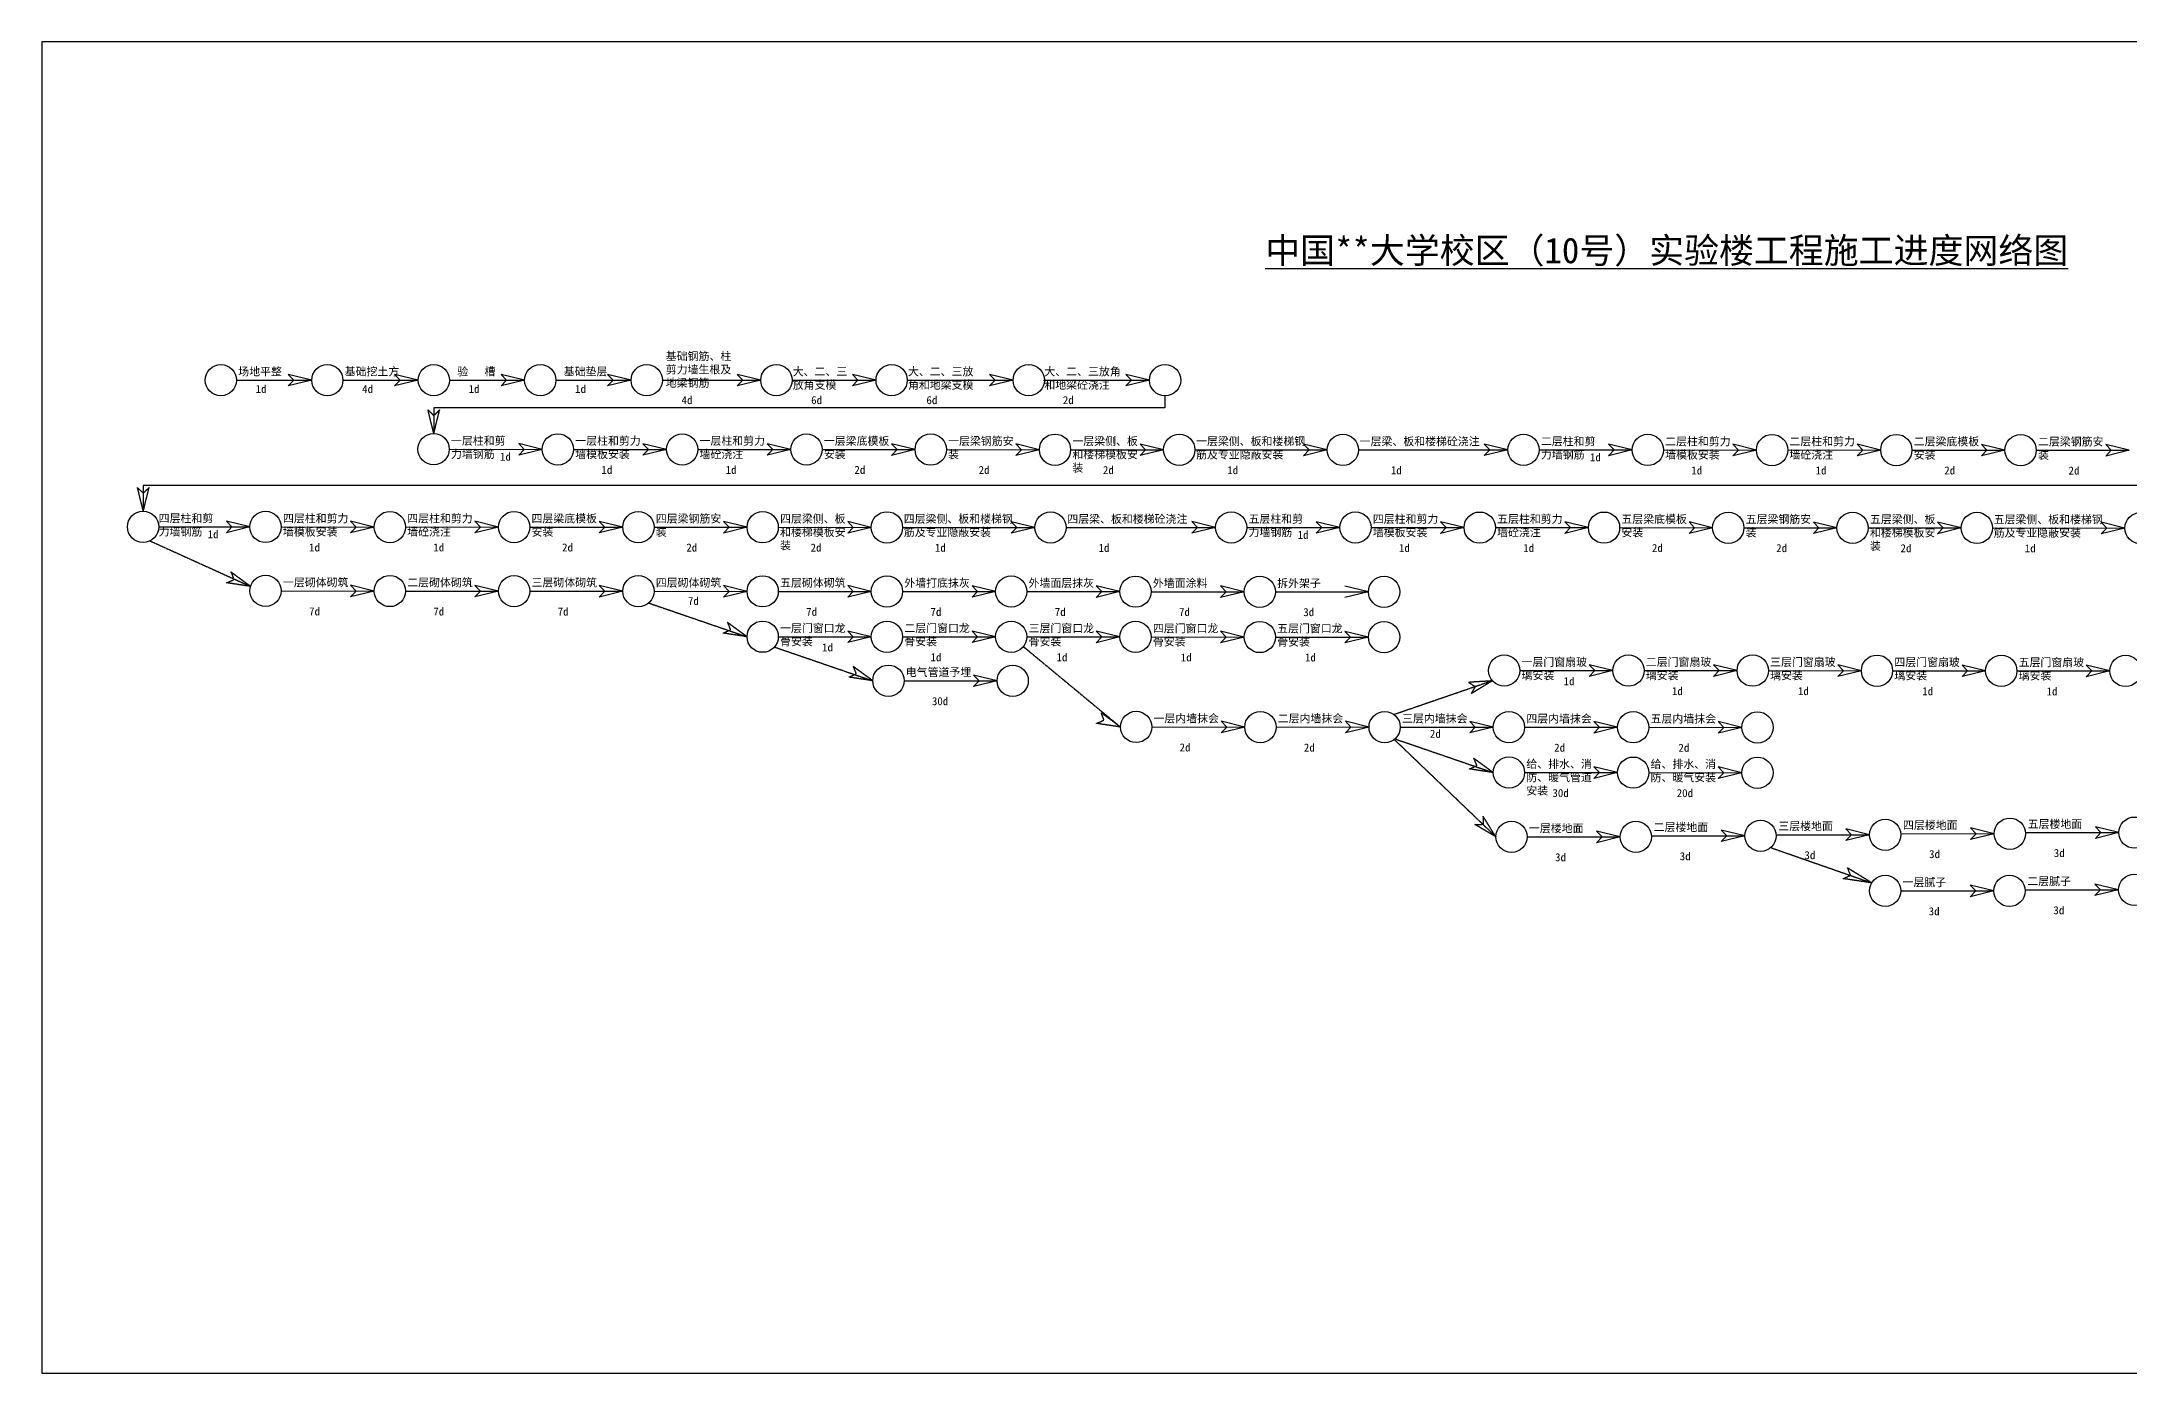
# Model space of a CAD drawing. Extents: x -2559594620 to 78738230735, y -11255911858 to 52366733330.
# Drawn here: x -2559594620 to 22377556633, y 11711550270 to 27619203023 of the extents above; entities that cross this region are included whole.
import ezdxf

# ---------------------------------------------------------------- set-up
doc = ezdxf.new("R2010")
doc.units = 0
doc.header["$LTSCALE"] = 100
doc.linetypes.add('ACAD_ISO02W100', pattern=[15, 12, -3])
doc.layers.get('0').update_dxf_attribs({"linetype": 'CONTINUOUS'})
doc.layers.add('DRAWING', color=11, linetype='CONTINUOUS')

msp = doc.modelspace()

# ---------------------------------------------------------------- linework, layer by layer
at = {"color": 5}
for p, q in [((-233042515, 23575690704), (665102031, 23575690704)), ((383385962, 23644719162), (449957560, 23575690704)), ((665102031, 23575690704), (383385962, 23644719162)), ((665102031, 23575690704), (383385962, 23506662247)), ((383385962, 23506662247), (449957560, 23575690704)), ((1038848615, 23575690704), (1936993161, 23575690704)), ((1936993161, 23575690704), (1655277092, 23644719162)), ((1655277092, 23644719162), (1721848690, 23575690704)), ((1655277092, 23506662247), (1721848690, 23575690704)), ((1936993161, 23575690704), (1655277092, 23506662247)), ((2310739745, 23575690704), (3208884291, 23575690704)), ((2927168222, 23644719162), (2993739820, 23575690704)), ((3208884291, 23575690704), (2927168222, 23644719162)), ((3208884291, 23575690704), (2927168222, 23506662247)), ((2927168222, 23506662247), (2993739820, 23575690704)), ((3582630875, 23575690704), (4480775421, 23575690704)), ((4480775421, 23575690704), (4199059352, 23644719162)), ((4199059352, 23644719162), (4265630950, 23575690704)), ((4199059352, 23506662247), (4265630950, 23575690704)), ((4480775421, 23575690704), (4199059352, 23506662247)), ((4854522005, 23575690704), (6029185365, 23575690704)), ((5747469296, 23644719162), (5814040894, 23575690704)), ((6029185365, 23575690704), (5747469296, 23644719162)), ((6029185365, 23575690704), (5747469296, 23506662247)), ((5747469296, 23506662247), (5814040894, 23575690704)), ((6402931949, 23575690704), (7406320745, 23575690704)), ((7406320745, 23575690704), (7124604676, 23644719162)), ((7124604676, 23644719162), (7191176275, 23575690704)), ((7124604676, 23506662247), (7191176275, 23575690704)), ((7406320745, 23575690704), (7124604676, 23506662247)), ((7780067329, 23575690704), (9043546059, 23575690704)), ((8761829990, 23644719162), (8828401588, 23575690704)), ((9043546059, 23575690704), (8761829990, 23644719162)), ((9043546059, 23575690704), (8761829990, 23506662247)), ((8761829990, 23506662247), (8828401588, 23575690704)), ((9409209312, 23575690704), (10672688041, 23575690704)), ((10672688041, 23575690704), (10390971972, 23644719162)), ((10390971972, 23644719162), (10457543571, 23575690704)), ((10390971972, 23506662247), (10457543571, 23575690704)), ((10672688041, 23575690704), (10390971972, 23506662247)), ((2308533317, 22750379488), (3419389822, 22749248424)), ((3137673754, 22818276882), (3204245352, 22749248424)), ((3419389822, 22749248424), (3137673754, 22818276882)), ((3419389822, 22749248424), (3137673754, 22680219966)), ((3137673754, 22680219966), (3204245352, 22749248424)), ((3793136336, 22749085551), (4903992841, 22747954487)), ((4903992841, 22747954487), (4622276772, 22816982945)), ((4622276772, 22816982945), (4688848370, 22747954487)), ((4622276772, 22678926029), (4688848370, 22747954487)), ((4903992841, 22747954487), (4622276772, 22678926029)), ((5277736002, 22749085551), (6388592508, 22747954487)), ((6106876439, 22816982945), (6173448037, 22747954487)), ((6388592508, 22747954487), (6106876439, 22816982945)), ((6388592508, 22747954487), (6106876439, 22678926029)), ((6106876439, 22678926029), (6173448037, 22747954487)), ((6762339021, 22747791614), (7873195526, 22746660550)), ((7873195526, 22746660550), (7591479458, 22815689008)), ((7591479458, 22815689008), (7658051056, 22746660550)), ((7591479458, 22677632092), (7658051056, 22746660550)), ((7873195526, 22746660550), (7591479458, 22677632092)), ((8246942040, 22746497677), (9357798545, 22745366613)), ((9076082476, 22814395071), (9142654074, 22745366613)), ((9357798545, 22745366613), (9076082476, 22814395071)), ((9357798545, 22745366613), (9076082476, 22676338155)), ((9076082476, 22676338155), (9142654074, 22745366613)), ((9731545058, 22745203740), (10842401564, 22744072676)), ((10842401564, 22744072676), (10560685495, 22813101134)), ((10560685495, 22813101134), (10627257093, 22744072676)), ((10560685495, 22675044218), (10627257093, 22744072676)), ((10842401564, 22744072676), (10560685495, 22675044218)), ((11216148118, 22743966802), (12796588111, 22742659518)), ((12514872042, 22811687975), (12581443641, 22742659518)), ((12796588111, 22742659518), (12514872042, 22811687975)), ((12796588111, 22742659518), (12514872042, 22673631060)), ((12514872042, 22673631060), (12581443641, 22742659518)), ((13170331833, 22743693870), (14954544847, 22743514496)), ((14954544847, 22743514496), (14672828778, 22812542954)), ((14672828778, 22812542954), (14739400376, 22743514496)), ((14672828778, 22674486038), (14739400376, 22743514496)), ((14954544847, 22743514496), (14672828778, 22674486038)), ((15328291404, 22743414527), (16439147910, 22742283464)), ((16439147910, 22742283464), (16157431841, 22811311921)), ((16157431841, 22811311921), (16224003439, 22742283464)), ((16157431841, 22673255006), (16224003439, 22742283464)), ((16439147910, 22742283464), (16157431841, 22673255006)), ((16812894423, 22742120590), (17923750929, 22740989526)), ((17642034860, 22810017984), (17708606458, 22740989526)), ((17923750929, 22740989526), (17642034860, 22810017984)), ((17923750929, 22740989526), (17642034860, 22671961069)), ((17642034860, 22671961069), (17708606458, 22740989526)), ((18297494090, 22742120590), (19408350595, 22740989526)), ((19408350595, 22740989526), (19126634526, 22810017984)), ((19126634526, 22810017984), (19193206125, 22740989526)), ((19126634526, 22671961069), (19193206125, 22740989526)), ((19408350595, 22740989526), (19126634526, 22671961069)), ((19782097108, 22740826653), (20892953614, 22739695589)), ((20611237545, 22808724047), (20677809143, 22739695589)), ((20892953614, 22739695589), (20611237545, 22808724047)), ((20892953614, 22739695589), (20611237545, 22670667131)), ((20611237545, 22670667131), (20677809143, 22739695589)), ((21266700127, 22739532716), (22377556633, 22738401652)), ((22377556633, 22738401652), (22095840564, 22807430110)), ((22095840564, 22807430110), (22162412162, 22738401652)), ((22095840564, 22669373194), (22162412162, 22738401652)), ((22377556633, 22738401652), (22095840564, 22669373194)), ((-1162808177, 21823414510), (-72643701, 21822304515)), ((-72643701, 21822304515), (-354359770, 21891332973)), ((-354359770, 21891332973), (-287788172, 21822304515)), ((-354359770, 21753276057), (-287788172, 21822304515)), ((-72643701, 21822304515), (-354359770, 21753276057)), ((301102812, 21822141641), (1411959317, 21821010578)), ((1130243249, 21890039035), (1196814847, 21821010578)), ((1411959317, 21821010578), (1130243249, 21890039035)), ((1411959317, 21821010578), (1130243249, 21751982120)), ((1130243249, 21751982120), (1196814847, 21821010578)), ((1785702479, 21822141641), (2896558984, 21821010578)), ((2896558984, 21821010578), (2614842915, 21890039035)), ((2614842915, 21890039035), (2681414513, 21821010578)), ((2614842915, 21751982120), (2681414513, 21821010578)), ((2896558984, 21821010578), (2614842915, 21751982120)), ((3270305497, 21820847704), (4381162003, 21819716640)), ((4099445934, 21888745098), (4166017532, 21819716640)), ((4381162003, 21819716640), (4099445934, 21888745098)), ((4381162003, 21819716640), (4099445934, 21750688182)), ((4099445934, 21750688182), (4166017532, 21819716640)), ((4754908516, 21819553767), (5865765022, 21818422703)), ((5865765022, 21818422703), (5584048953, 21887451161)), ((5584048953, 21887451161), (5650620551, 21818422703)), ((5584048953, 21749394245), (5650620551, 21818422703)), ((5865765022, 21818422703), (5584048953, 21749394245)), ((6239511535, 21818259830), (7350368040, 21817128766)), ((7068651971, 21886157224), (7135223570, 21817128766)), ((7350368040, 21817128766), (7068651971, 21886157224)), ((7350368040, 21817128766), (7068651971, 21748100308)), ((7068651971, 21748100308), (7135223570, 21817128766)), ((7724114594, 21817022892), (9304554588, 21815715608)), ((9304554588, 21815715608), (9022838519, 21884744066)), ((9022838519, 21884744066), (9089410117, 21815715608)), ((9022838519, 21746687150), (9089410117, 21815715608)), ((9304554588, 21815715608), (9022838519, 21746687150)), ((9678298309, 21816749960), (11462511323, 21816570586)), ((11180774393, 21885620675), (11247345991, 21816592217)), ((11462490462, 21816592217), (11180774393, 21885620675)), ((11462490462, 21816592217), (11180774393, 21747563760)), ((11180774393, 21747563760), (11247345991, 21816592217)), ((11462511323, 21816570586), (11180795254, 21885599044)), ((11180795254, 21885599044), (11247366853, 21816570586)), ((11180795254, 21747542128), (11247366853, 21816570586)), ((11462511323, 21816570586), (11180795254, 21747542128)), ((11836237019, 21816492249), (12947093525, 21815361185)), ((12665377456, 21884389643), (12731949054, 21815361185)), ((12947093525, 21815361185), (12665377456, 21884389643)), ((12947093525, 21815361185), (12665377456, 21746332727)), ((12665377456, 21746332727), (12731949054, 21815361185)), ((13320840038, 21815198312), (14431696543, 21814067248)), ((14431696543, 21814067248), (14149980474, 21883095706)), ((14149980474, 21883095706), (14216552073, 21814067248)), ((14149980474, 21745038790), (14216552073, 21814067248)), ((14431696543, 21814067248), (14149980474, 21745038790)), ((14805439705, 21815198312), (15916296210, 21814067248)), ((15634580141, 21883095706), (15701151739, 21814067248)), ((15916296210, 21814067248), (15634580141, 21883095706)), ((15916296210, 21814067248), (15634580141, 21745038790)), ((15634580141, 21745038790), (15701151739, 21814067248)), ((16290042723, 21813904375), (17400899229, 21812773311)), ((17400899229, 21812773311), (17119183160, 21881801769)), ((17119183160, 21881801769), (17185754758, 21812773311)), ((17119183160, 21743744853), (17185754758, 21812773311)), ((17400899229, 21812773311), (17119183160, 21743744853)), ((17774645742, 21812610438), (18885502247, 21811479374)), ((18603786179, 21880507832), (18670357777, 21811479374)), ((18885502247, 21811479374), (18603786179, 21880507832)), ((18885502247, 21811479374), (18603786179, 21742450916)), ((18603786179, 21742450916), (18670357777, 21811479374)), ((19259248761, 21811316501), (20370105266, 21810185437)), ((20370105266, 21810185437), (20088389197, 21879213895)), ((20088389197, 21879213895), (20154960795, 21810185437)), ((20088389197, 21741156979), (20154960795, 21810185437)), ((20370105266, 21810185437), (20088389197, 21741156979)), ((20743851820, 21810079563), (22324291814, 21808772278)), ((22042575745, 21877800736), (22109147343, 21808772278)), ((22324291814, 21808772278), (22042575745, 21877800736)), ((22324291814, 21808772278), (22042575745, 21739743821)), ((22042575745, 21739743821), (22109147343, 21808772278)), ((301102812, 21058209802), (1411959317, 21057078739)), ((1411959317, 21057078739), (1130243249, 21126107196)), ((1130243249, 21126107196), (1196814847, 21057078739)), ((1130243249, 20988050281), (1196814847, 21057078739)), ((1411959317, 21057078739), (1130243249, 20988050281)), ((1785705831, 21056915865), (2896562336, 21055784801)), ((2614846267, 21124813259), (2681417865, 21055784801)), ((2896562336, 21055784801), (2614846267, 21124813259)), ((2896562336, 21055784801), (2614846267, 20986756344)), ((2614846267, 20986756344), (2681417865, 21055784801)), ((3270308849, 21055621928), (4381165355, 21054490864)), ((4381165355, 21054490864), (4099449286, 21123519322)), ((4099449286, 21123519322), (4166020884, 21054490864)), ((4099449286, 20985462406), (4166020884, 21054490864)), ((4381165355, 21054490864), (4099449286, 20985462406)), ((4754911868, 21054327991), (5865768374, 21053196927)), ((5865768374, 21053196927), (5584052305, 21122225385)), ((5584052305, 21122225385), (5650623903, 21053196927)), ((5584052305, 20984168469), (5650623903, 21053196927)), ((5865768374, 21053196927), (5584052305, 20984168469)), ((6239514887, 21053034054), (7350371392, 21051902990)), ((7350371392, 21051902990), (7068655323, 21120931448)), ((7068655323, 21120931448), (7135226921, 21051902990)), ((7068655323, 20982874532), (7135226921, 21051902990)), ((7350371392, 21051902990), (7068655323, 20982874532)), ((7724117905, 21051740117), (8834974411, 21050609053)), ((8553258342, 21119637511), (8619829940, 21050609053)), ((8834974411, 21050609053), (8553258342, 21119637511)), ((8834974411, 21050609053), (8553258342, 20981580595)), ((8553258342, 20981580595), (8619829940, 21050609053)), ((9208720924, 21050446180), (10319577430, 21049315116)), ((10319577430, 21049315116), (10037861361, 21118343574)), ((10037861361, 21118343574), (10104432959, 21049315116)), ((10037861361, 20980286658), (10104432959, 21049315116)), ((10319577430, 21049315116), (10037861361, 20980286658)), ((10693323943, 21049152242), (11804180448, 21048021179)), ((11522464379, 21117049637), (11589035978, 21048021179)), ((11804180448, 21048021179), (11522464379, 21117049637)), ((11804180448, 21048021179), (11522464379, 20978992721)), ((11522464379, 20978992721), (11589035978, 21048021179)), ((12177926961, 21047858305), (13288783467, 21046727242)), ((13288783467, 21046727242), (13007067398, 21115755699)), ((13288783467, 21046727242), (13007067398, 20977698784)), ((6239514887, 20511220229), (7350371392, 20510089165)), ((7068655323, 20579117623), (7135226921, 20510089165)), ((7350371392, 20510089165), (7068655323, 20579117623)), ((7350371392, 20510089165), (7068655323, 20441060708)), ((7068655323, 20441060708), (7135226921, 20510089165)), ((7724117905, 20511220229), (8834974411, 20510089165)), ((8834974411, 20510089165), (8553258342, 20579117623)), ((8553258342, 20579117623), (8619829940, 20510089165)), ((8553258342, 20441060708), (8619829940, 20510089165)), ((8834974411, 20510089165), (8553258342, 20441060708)), ((9208720924, 20509926292), (10319577430, 20508795228)), ((10319577430, 20508795228), (10037861361, 20577823686)), ((10037861361, 20577823686), (10104432959, 20508795228)), ((10037861361, 20439766770), (10104432959, 20508795228)), ((10319577430, 20508795228), (10037861361, 20439766770)), ((10693323943, 20508632355), (11804180448, 20507501291)), ((11804180448, 20507501291), (11522464379, 20576529749)), ((11522464379, 20576529749), (11589035978, 20507501291)), ((11522464379, 20438472833), (11589035978, 20507501291)), ((11804180448, 20507501291), (11522464379, 20438472833)), ((12177926961, 20507338418), (13288783467, 20506207354)), ((13288783467, 20506207354), (13007067398, 20575235812)), ((13007067398, 20575235812), (13073638996, 20506207354)), ((13007067398, 20437178896), (13073638996, 20506207354)), ((13288783467, 20506207354), (13007067398, 20437178896)), ((7741426562, 19985404463), (8852283067, 19984273399)), ((8852283067, 19984273399), (8570566999, 20053301857)), ((8570566999, 20053301857), (8637138597, 19984273399)), ((8570566999, 19915244942), (8637138597, 19984273399)), ((8852283067, 19984273399), (8570566999, 19915244942)), ((15097262092, 20106923837), (16208118598, 20105792773)), ((16208118598, 20105792773), (15926402529, 20174821231)), ((15926402529, 20174821231), (15992974127, 20105792773)), ((15926402529, 20036764315), (15992974127, 20105792773)), ((16208118598, 20105792773), (15926402529, 20036764315)), ((16581865111, 20106923837), (17692721616, 20105792773)), ((17411005548, 20174821231), (17477577146, 20105792773)), ((17692721616, 20105792773), (17411005548, 20174821231)), ((17692721616, 20105792773), (17411005548, 20036764315)), ((17411005548, 20036764315), (17477577146, 20105792773)), ((18066468130, 20105629900), (19177324635, 20104498836)), ((18895608566, 20173527294), (18962180164, 20104498836)), ((19177324635, 20104498836), (18895608566, 20173527294)), ((19177324635, 20104498836), (18895608566, 20035470378)), ((18895608566, 20035470378), (18962180164, 20104498836)), ((19551071148, 20104335962), (20661927654, 20103204899)), ((20380211585, 20172233356), (20446783183, 20103204899)), ((20661927654, 20103204899), (20380211585, 20172233356)), ((20661927654, 20103204899), (20380211585, 20034176441)), ((20380211585, 20034176441), (20446783183, 20103204899)), ((21035674167, 20103042025), (22146530672, 20101910961)), ((21864814604, 20170939419), (21931386202, 20101910961)), ((22146530672, 20101910961), (21864814604, 20170939419)), ((22146530672, 20101910961), (21864814604, 20032882504)), ((21864814604, 20032882504), (21931386202, 20101910961)), ((11811144260, 19431442789), (11529428191, 19500471247)), ((11529428191, 19500471247), (11595999789, 19431442789)), ((13014031210, 19500471247), (13080602808, 19431442789)), ((13295747279, 19431442789), (13014031210, 19500471247)), ((14498634229, 19499177310), (14565205827, 19430148852)), ((14780350298, 19430148852), (14498634229, 19499177310)), ((15983237247, 19497883373), (16049808845, 19428854915)), ((16264953316, 19428854915), (15983237247, 19497883373)), ((17749556335, 19427560978), (17467840266, 19496589436)), ((17467840266, 19496589436), (17534411864, 19427560978)), ((10700287755, 19432573853), (11811144260, 19431442789)), ((11529428191, 19362414331), (11595999789, 19431442789)), ((11811144260, 19431442789), (11529428191, 19362414331)), ((12184890773, 19432573853), (13295747279, 19431442789)), ((13295747279, 19431442789), (13014031210, 19362414331)), ((13014031210, 19362414331), (13080602808, 19431442789)), ((13669493792, 19431279916), (14780350298, 19430148852)), ((14780350298, 19430148852), (14498634229, 19361120394)), ((14498634229, 19361120394), (14565205827, 19430148852)), ((15154096811, 19429985979), (16264953316, 19428854915)), ((16264953316, 19428854915), (15983237247, 19359826457)), ((15983237247, 19359826457), (16049808845, 19428854915)), ((16638699829, 19428692042), (17749556335, 19427560978)), ((17467840266, 19358532520), (17534411864, 19427560978)), ((17749556335, 19427560978), (17467840266, 19358532520)), ((15983237247, 18956069548), (16049808845, 18887041090)), ((16264953316, 18887041090), (15983237247, 18956069548)), ((17749556406, 18885910027), (17467840337, 18954938484)), ((17467840337, 18954938484), (17534411935, 18885910027)), ((15154096811, 18888172154), (16264953316, 18887041090)), ((16264953316, 18887041090), (15983237247, 18818012633)), ((15983237247, 18818012633), (16049808845, 18887041090)), ((16638699900, 18887041090), (17749556406, 18885910027)), ((17467840337, 18816881569), (17534411935, 18885910027)), ((17749556406, 18885910027), (17467840337, 18816881569)), ((18993595988, 18213806886), (19060167586, 18144778428)), ((19275312057, 18144778428), (18993595988, 18213806886)), ((20482997490, 18226474075), (20549569088, 18157445617)), ((20764713559, 18157445617), (20482997490, 18226474075)), ((21972398992, 18239141263), (22038970590, 18170112805)), ((22254115061, 18170112805), (21972398992, 18239141263)), ((15185652547, 18120575116), (16296509052, 18119444052)), ((16296509052, 18119444052), (16014792984, 18188472510)), ((16014792984, 18188472510), (16081364582, 18119444052)), ((16014792984, 18050415594), (16081364582, 18119444052)), ((16296509052, 18119444052), (16014792984, 18050415594)), ((16675054049, 18133242304), (17785910555, 18132111240)), ((17504194486, 18201139698), (17570766084, 18132111240)), ((17785910555, 18132111240), (17504194486, 18201139698)), ((17785910555, 18132111240), (17504194486, 18063082782)), ((17504194486, 18063082782), (17570766084, 18132111240)), ((18164455551, 18145909492), (19275312057, 18144778428)), ((19275312057, 18144778428), (18993595988, 18075749971)), ((18993595988, 18075749971), (19060167586, 18144778428)), ((19653857053, 18158576681), (20764713559, 18157445617)), ((20764713559, 18157445617), (20482997490, 18088417159)), ((20482997490, 18088417159), (20549569088, 18157445617)), ((21143258555, 18171243869), (22254115061, 18170112805)), ((22254115061, 18170112805), (21972398992, 18101084347)), ((21972398992, 18101084347), (22038970590, 18170112805)), ((19649058570, 17474962552), (20759915075, 17473831488)), ((20478199006, 17542859946), (20544770605, 17473831488)), ((20759915075, 17473831488), (20478199006, 17542859946)), ((20759915075, 17473831488), (20478199006, 17404803030)), ((20478199006, 17404803030), (20544770605, 17473831488)), ((21138460072, 17487629740), (22249316577, 17486498676)), ((22249316577, 17486498676), (21967600508, 17555527134)), ((21967600508, 17555527134), (22034172107, 17486498676)), ((21967600508, 17417470219), (22034172107, 17486498676)), ((22249316577, 17486498676), (21967600508, 17417470219))]:
    msp.add_line(p, q, dxfattribs=at)
at = {"color": 3, "linetype": 'ACAD_ISO02W100', "ltscale": 500}
for p, q in [((2054837995, 23219949511), (2123866453, 23153377913)), ((2123866453, 22938233442), (2054837995, 23219949511)), ((2123866453, 23246008242), (2123866453, 22938233442)), ((10858198626, 23246008242), (2123866453, 23246008242)), ((2123866453, 22938233442), (2192894911, 23219949511)), ((2192894911, 23219949511), (2123866453, 23153377913)), ((10858198626, 23388822381), (10858198626, 23246008242)), ((-1415529538, 22292194037), (-1346501080, 22225622438)), ((-1346501080, 22010477968), (-1415529538, 22292194037)), ((35762209669, 22319171643), (-1346501080, 22319171643)), ((-1346501080, 22318252768), (-1346501080, 22010477968)), ((-1277472622, 22292194037), (-1346501080, 22225622438)), ((-1346501080, 22010477968), (-1277472622, 22292194037)), ((-1267620468, 21656632398), (-64810626, 21111909840)), ((-298955264, 21283097340), (-263716738, 21193906803)), ((-64810626, 21111909840), (-298955264, 21283097340)), ((-351572222, 21155460482), (-263716738, 21193906803)), ((-64810626, 21111909840), (-351572222, 21155460482)), ((4691176751, 20913925453), (5865770021, 20510598446)), ((5579008425, 20554149088), (5666863909, 20592595409)), ((5865770021, 20510598446), (5579008425, 20554149088)), ((5865770021, 20510598446), (5631625383, 20681785946)), ((5631625383, 20681785946), (5666863909, 20592595409)), ((6193088426, 20388109688), (7367681696, 19984782681)), ((9167126448, 20392548902), (10326542889, 19431952070)), ((7080920100, 20028333322), (7168775584, 20066779643)), ((7367681696, 19984782681), (7080920100, 20028333322)), ((7133537058, 20155970180), (7168775584, 20066779643)), ((7367681696, 19984782681), (7133537058, 20155970180)), ((14769942111, 19983813295), (13595348841, 19580486288)), ((14769661345, 19983716887), (14485846609, 19965764042)), ((14485846609, 19965764042), (14566897231, 19914504874)), ((14769661345, 19983716887), (14518607762, 19831650587)), ((14518607762, 19831650587), (14566897231, 19914504874)), ((10039781293, 19475502712), (10127636777, 19513949033)), ((10326542889, 19431952070), (10039781293, 19475502712)), ((10092398251, 19603139570), (10127636777, 19513949033)), ((10326542889, 19431952070), (10092398251, 19603139570)), ((13597166871, 19283791943), (14811907681, 18119953333)), ((13605758675, 19290877378), (14780351945, 18887550371)), ((14493590349, 18931101013), (14581445833, 18969547334)), ((14780351945, 18887550371), (14546207307, 19058737871)), ((14546207307, 19058737871), (14581445833, 18969547334)), ((14780351945, 18887550371), (14493590349, 18931101013)), ((14561830707, 18266889981), (14657681086, 18269957668)), ((14811907681, 18119953333), (14561830707, 18266889981)), ((14658087589, 18365856262), (14657681086, 18269957668)), ((14811907681, 18119953333), (14658087589, 18365856262)), ((18095921950, 17991545829), (19301240075, 17570089872)), ((19011347953, 17748456203), (19046586479, 17659265665)), ((19301240075, 17570089872), (19011347953, 17748456203)), ((18958730995, 17620819344), (19046586479, 17659265665)), ((19301240075, 17570089872), (18958730995, 17620819344))]:
    msp.add_line(p, q, dxfattribs=at)
at = {"color": 5}
for centre in [(-419915807, 23575690704), (851975323, 23575690704), (2123866453, 23575690704), (3395757583, 23575690704), (4667648713, 23575690704), (6216058657, 23575690704), (7593194037, 23575690704), (9230419351, 23575690704), (10859561333, 23575690704), (2121662667, 22751373145), (3606263115, 22749248424), (5090866133, 22747954487), (6575465800, 22747954487), (8060068819, 22746660550), (9544671837, 22745366613), (11029274856, 22744072676), (12983461403, 22742659518), (15141418139, 22743514496), (15141420754, 22744408184), (16626021202, 22742283464), (18110624221, 22740989526), (19595223887, 22740989526), (21079826906, 22739695589), (-1349681343, 21823631739), (-1349678728, 21824525427), (114229591, 21822304515), (1598832610, 21821010578), (3083432276, 21821010578), (4568035295, 21819716640), (6052638314, 21818422703), (7537241332, 21817128766), (9491427880, 21815715608), (11649363754, 21816592217), (11649384615, 21816570586), (13133966817, 21815361185), (14618569835, 21814067248), (16103169502, 21814067248), (17587772521, 21812773311), (19072375540, 21811479374), (20556978558, 21810185437), (22511165106, 21808772278), (114229591, 21058372676), (1598832610, 21057078739), (3083435628, 21055784801), (4568038647, 21054490864), (6052641666, 21053196927), (7537244684, 21051902990), (9021847703, 21050609053), (10506450722, 21049315116), (11991053740, 21048021179), (13475656759, 21046727242), (6052641666, 20511383103), (7537244684, 20510089165), (9021847703, 20510089165), (10506450722, 20508795228), (11991053740, 20507501291), (13475656759, 20506207354), (14910388871, 20107086710), (16394991890, 20105792773), (17879594909, 20105792773), (19364197927, 20104498836), (20848800946, 20103204899), (22333403965, 20101910961), (7554553341, 19985567337), (9039156360, 19984273399), (10513414534, 19432736726), (11998017552, 19431442789), (13482620571, 19431442789), (14967223590, 19430148852), (16451826608, 19428854915), (17936429627, 19427560978), (14967223590, 18888335028), (16451826608, 18887041090), (17936429698, 18885910027), (14998779326, 18120737989), (16483382345, 18119444052), (17972783847, 18132111240), (19462185349, 18144778428), (20951586851, 18157445617), (22440988353, 18170112805), (19462185349, 17475125425), (20946788367, 17473831488), (22436189869, 17486498676)]:
    msp.add_circle(centre, 186873292, dxfattribs=at)
at = {"layer": 'DRAWING'}
for p, q in [((-2559594620, 27619203023), (-2559594620, 11711550270)), ((41979733652, 27619203023), (-2559594620, 27619203023)), ((-2559594620, 11711550270), (41979733652, 11711550270))]:
    msp.add_line(p, q, dxfattribs=at)

# ---------------------------------------------------------------- texts
at = {"color": 2, "linetype": 'ACAD_ISO02W100', "insert": (12055678491, 25279095869), "char_height": 86028833.98, "width": 11502248495.7, "attachment_point": 1}
msp.add_mtext('{\\fSimSun|b0|i0|c134|p54;\\H3.555X;\\L中国**大学校区（10号）实验楼工程施工进度网络图}', dxfattribs=at)
at = {"color": 5, "linetype": 'ACAD_ISO02W100', "attachment_point": 1}
for s, insert, char_height, width in [('{\\fSimSun|b0|i0|c134|p54;场地平整}', (-212341048, 23726643736), 95587593.31, 629012809.03), ('{\\fSimSun|b0|i0|c134|p54;基础挖土方}', (1059550082, 23726643736), 95587593.31, 629012809.03), ('{\\fSimSun|b0|i0|c134|p54;验   槽}', (2404215961, 23726643736), 95587593.31, 629012809.03), ('{\\fSimSun|b0|i0|c134|p54;基础垫层}', (3676107091, 23726643736), 95587593.31, 629012809.03), ('{\\fSimSun|b0|i0|c134|p54;基础钢筋、柱剪力墙生根及地梁钢筋}', (4895094577, 23910027049), 95587593.31, 820039788.58), ('{\\fSimSun|b0|i0|c134|p54;大、二、三放角支模}', (6411015281, 23726643736), 95587593.31, 698662441), ('{\\fSimSun|b0|i0|c134|p54;大、二、三放角和地梁支模}', (7788150661, 23726643736), 95587593.31, 895116925.66), ('{\\fSimSun|b0|i0|c134|p54;大、二、三放角和地梁砼浇注}', (9417292643, 23726643736), 95587593.31, 989490739.19), ('1d', (-4401620, 23518586019), 95587593.3, 503179205.9), ('4d', (1267489510, 23518586019), 95587593.3, 503179205.9), ('1d', (2539380640, 23518586019), 95587593.3, 503179205.9), ('1d', (3811271770, 23518586019), 95587593.3, 503179205.9), ('4d', (5083162900, 23385327374), 95587593.3, 503179205.9), ('6d', (6631572844, 23385327374), 95587593.3, 503179205.9), ('6d', (8008708225, 23385327374), 95587593.3, 503179205.9), ('2d', (9637850207, 23385327374), 95587593.3, 503179205.9), ('{\\fSimSun|b0|i0|c134|p54;一层柱和剪力墙钢筋}', (2329225346, 22900201456), 95587593.31, 768219622.1), ('1d', (2914813927, 22709842685), 95587593.3, 503179205.9), ('{\\fSimSun|b0|i0|c134|p54;一层柱和剪力墙模板安装}', (3813828365, 22898907519), 95587593.31, 847741631.75), ('{\\fSimSun|b0|i0|c134|p54;一层柱和剪力墙砼浇注}', (5298428032, 22898907519), 95587593.31, 847741631.75), ('{\\fSimSun|b0|i0|c134|p54;一层梁底模板安装}', (6783031050, 22897613582), 95587593.31, 847741631.75), ('{\\fSimSun|b0|i0|c134|p54;一层梁钢筋安装}', (8267634069, 22896319645), 95587593.31, 847741631.75), ('{\\fSimSun|b0|i0|c134|p54;一层梁侧、板和楼梯模板安装}', (9752237088, 22895025708), 95587593.31, 847741631.75), ('{\\fSimSun|b0|i0|c134|p54;一层梁侧、板和楼梯钢筋及专业隐蔽安装}', (11229658642, 22893857835), 95587593.31, 1397421662.72), ('{\\fSimSun|b0|i0|c134|p54;一层梁、板和楼梯砼浇注}', (13183845169, 22892412320), 95587593.31, 1397421662.72), ('{\\fSimSun|b0|i0|c134|p54;二层柱和剪力墙钢筋}', (15348983434, 22893236495), 95587593.31, 768219622.1), ('1d', (15934572014, 22702877724), 95587593.3, 503179205.9), ('{\\fSimSun|b0|i0|c134|p6;二\\fSimSun|b0|i0|c134|p54;层柱和剪力墙模板安装}', (16833586452, 22891942558), 95587593.31, 847741631.75), ('{\\fSimSun|b0|i0|c134|p54;二层柱和剪力墙砼浇注}', (18318186119, 22891942558), 95587593.31, 847741631.75), ('{\\fSimSun|b0|i0|c134|p6;二\\fSimSun|b0|i0|c134|p54;层梁底模板安装}', (19802789138, 22890648621), 95587593.31, 847741631.75), ('{\\fSimSun|b0|i0|c134|p6;二\\fSimSun|b0|i0|c134|p54;层梁钢筋安装}', (21287392157, 22889354684), 95587593.31, 847741631.75), ('1d', (4125857773, 22552451908), 95587593.3, 503179205.9), ('1d', (5610457440, 22552451908), 95587593.3, 503179205.9), ('2d', (7148023274, 22552451908), 95587593.3, 503179205.9), ('2d', (8632626292, 22551157970), 95587593.3, 503179205.9), ('2d', (10117229311, 22549864033), 95587593.3, 503179205.9), ('1d', (11601832330, 22548895399), 95587593.3, 503179205.9), ('1d', (13556018856, 22547449884), 95587593.3, 503179205.9), ('1d', (17145615860, 22545486947), 95587593.3, 503179205.9), ('1d', (18630215527, 22545486947), 95587593.3, 503179205.9), ('2d', (20167781361, 22545486947), 95587593.3, 503179205.9), ('2d', (21652384380, 22544193010), 95587593.3, 503179205.9), ('{\\fSimSun|b0|i0|c134|p54;四层柱和剪力墙钢筋}', (-1162808177, 21973257546), 95587593.31, 768219622.1), ('{\\fSimSun|b0|i0|c134|p6;四\\fSimSun|b0|i0|c134|p54;层柱和剪力墙模板安装}', (321794841, 21971963609), 95587593.31, 847741631.75), ('{\\fSimSun|b0|i0|c134|p54;四层柱和剪力墙砼浇注}', (1806394508, 21971963609), 95587593.31, 847741631.75), ('{\\fSimSun|b0|i0|c134|p6;四\\fSimSun|b0|i0|c134|p54;层梁底模板安装}', (3290997527, 21970669672), 95587593.31, 847741631.75), ('{\\fSimSun|b0|i0|c134|p6;四\\fSimSun|b0|i0|c134|p54;层梁钢筋安装}', (4775600545, 21969375735), 95587593.31, 847741631.75), ('{\\fSimSun|b0|i0|c134|p54;四层梁侧、板和楼梯模板安装}', (6260203564, 21968081798), 95587593.31, 847741631.75), ('{\\fSimSun|b0|i0|c134|p6;四\\fSimSun|b0|i0|c134|p54;层梁侧、板和楼梯钢筋及专业隐蔽安装}', (7737625119, 21966913925), 95587593.31, 1397421662.72), ('{\\fSimSun|b0|i0|c134|p54;四层梁、板和楼梯砼浇注}', (9691811645, 21965468411), 95587593.31, 1397421662.72), ('{\\fSimSun|b0|i0|c134|p54;五层柱和剪力墙钢筋}', (11856929049, 21966314217), 95587593.31, 768219622.1), ('{\\fSimSun|b0|i0|c134|p6;四\\fSimSun|b0|i0|c134|p54;层柱和剪力墙模板安装}', (13341532067, 21965020280), 95587593.31, 847741631.75), ('{\\fSimSun|b0|i0|c134|p54;五层柱和剪力墙砼浇注}', (14826131734, 21965020280), 95587593.31, 847741631.75), ('{\\fSimSun|b0|i0|c134|p6;五\\fSimSun|b0|i0|c134|p54;层梁底模板安装}', (16310734753, 21963726343), 95587593.31, 847741631.75), ('{\\fSimSun|b0|i0|c134|p6;五\\fSimSun|b0|i0|c134|p54;层梁钢筋安装}', (17795337771, 21962432405), 95587593.31, 847741631.75), ('{\\fSimSun|b0|i0|c134|p54;五层梁侧、板和楼梯模板安装}', (19279940790, 21961138468), 95587593.31, 847741631.75), ('{\\fSimSun|b0|i0|c134|p6;五\\fSimSun|b0|i0|c134|p54;层梁侧、板和楼梯钢筋及专业隐蔽安装}', (20757362345, 21959970596), 95587593.31, 1397421662.72), ('1d', (-577219597, 21782898775), 95587593.3, 503179205.9), ('1d', (12442517629, 21775955445), 95587593.3, 503179205.9), ('1d', (633824249, 21625507998), 95587593.3, 503179205.9), ('1d', (2118423916, 21625507998), 95587593.3, 503179205.9), ('2d', (3655989750, 21625507998), 95587593.3, 503179205.9), ('2d', (5140592769, 21624214061), 95587593.3, 503179205.9), ('2d', (6625195787, 21622920124), 95587593.3, 503179205.9), ('1d', (8109798806, 21621951489), 95587593.3, 503179205.9), ('1d', (10063985333, 21620505974), 95587593.3, 503179205.9), ('1d', (13653561475, 21618564668), 95587593.3, 503179205.9), ('1d', (15138161142, 21618564668), 95587593.3, 503179205.9), ('2d', (16675726976, 21618564668), 95587593.3, 503179205.9), ('2d', (18160329994, 21617270731), 95587593.3, 503179205.9), ('2d', (19644933013, 21615976794), 95587593.3, 503179205.9), ('1d', (21129536032, 21615008160), 95587593.3, 503179205.9), ('{\\fSimSun|b0|i0|c134|p54;一层砌体砌筑}', (321794841, 21208031770), 95587593.31, 847741631.75), ('{\\fSimSun|b0|i0|c134|p54;二层砌体砌筑}', (1806397860, 21206737833), 95587593.31, 847741631.75), ('{\\fSimSun|b0|i0|c134|p54;三层砌体砌筑}', (3291000879, 21205443896), 95587593.31, 847741631.75), ('{\\fSimSun|b0|i0|c134|p54;四层砌体砌筑}', (4775603897, 21204149959), 95587593.31, 847741631.75), ('{\\fSimSun|b0|i0|c134|p54;五层砌体砌筑}', (6260206916, 21202856022), 95587593.31, 847741631.75), ('{\\fSimSun|b0|i0|c134|p54;外墙打底抹灰}', (7744809935, 21201562085), 95587593.31, 847741631.75), ('{\\fSimSun|b0|i0|c134|p54;外墙面层抹灰}', (9229412953, 21200268147), 95587593.31, 847741631.75), ('{\\fSimSun|b0|i0|c134|p54;外墙面涂料}', (10714015972, 21198974210), 95587593.31, 847741631.75), ('{\\fSimSun|b0|i0|c134|p54;拆外架子}', (12198618991, 21197680273), 95587593.31, 847741631.75), ('7d', (5159441599, 20985486197), 95587593.3, 503179205.9), ('7d', (633824249, 20861576159), 95587593.3, 503179205.9), ('7d', (2118427268, 20860282222), 95587593.3, 503179205.9), ('7d', (3603030287, 20858988285), 95587593.3, 503179205.9), ('7d', (6572236324, 20856400410), 95587593.3, 503179205.9), ('7d', (8056839343, 20856400410), 95587593.3, 503179205.9), ('7d', (8056839343, 20855106473), 95587593.3, 503179205.9), ('7d', (9541442361, 20855106473), 95587593.3, 503179205.9), ('7d', (11026045380, 20853812536), 95587593.3, 503179205.9), ('3d', (12510648399, 20852518599), 95587593.3, 503179205.9), ('{\\fSimSun|b0|i0|c134|p54;一层门窗口龙骨安装}', (6260206916, 20661042197), 95587593.31, 847741631.75), ('{\\fSimSun|b0|i0|c134|p54;二层\\fSimSun|b0|i0|c134|p6;门窗口龙骨安装\\fSimSun|b0|i0|c134|p54;}', (7744809935, 20661042197), 95587593.31, 847741631.75), ('{\\fSimSun|b0|i0|c134|p54;三层\\fSimSun|b0|i0|c134|p6;门窗口龙骨安装\\fSimSun|b0|i0|c134|p54;}', (9229412953, 20659748260), 95587593.31, 847741631.75), ('{\\fSimSun|b0|i0|c134|p54;四层\\fSimSun|b0|i0|c134|p6;门窗口龙骨安装\\fSimSun|b0|i0|c134|p54;}', (10714015972, 20658454323), 95587593.31, 847741631.75), ('{\\fSimSun|b0|i0|c134|p54;五层\\fSimSun|b0|i0|c134|p6;门窗口龙骨安装\\fSimSun|b0|i0|c134|p54;}', (12198618991, 20657160386), 95587593.31, 847741631.75), ('1d', (6761900259, 20431106208), 95587593.3, 503179205.9), ('1d', (8056839343, 20313292649), 95587593.3, 503179205.9), ('1d', (9562134391, 20313271580), 95587593.3, 503179205.9), ('1d', (11046737410, 20311977643), 95587593.3, 503179205.9), ('1d', (12531340428, 20310683706), 95587593.3, 503179205.9), ('{\\fSimSun|b0|i0|c134|p54;一层门窗扇玻璃安装}', (15117954122, 20256745804), 95587593.31, 847741631.75), ('{\\fSimSun|b0|i0|c134|p54;二层\\fSimSun|b0|i0|c134|p6;门窗扇玻璃安装}', (16602557140, 20256745804), 95587593.31, 847741631.75), ('{\\fSimSun|b0|i0|c134|p54;三层\\fSimSun|b0|i0|c134|p6;门窗扇玻璃安装}', (18087160159, 20255451867), 95587593.31, 847741631.75), ('{\\fSimSun|b0|i0|c134|p54;四层\\fSimSun|b0|i0|c134|p6;门窗扇玻璃安装}', (19571763178, 20254157930), 95587593.31, 847741631.75), ('{\\fSimSun|b0|i0|c134|p54;五层\\fSimSun|b0|i0|c134|p6;门窗扇玻璃安装}', (21056366196, 20252863993), 95587593.31, 847741631.75), ('{\\fSimSun|b0|i0|c134|p54;电气管道予埋}', (7762118591, 20135226431), 95587593.31, 847741631.75), ('1d', (15619647465, 20026809815), 95587593.3, 503179205.9), ('30d', (8074147999, 19788770820), 95587593.3, 503179205.9), ('1d', (16914586548, 19908996256), 95587593.3, 503179205.9), ('1d', (18419881596, 19908975188), 95587593.3, 503179205.9), ('1d', (19904484615, 19907681250), 95587593.3, 503179205.9), ('1d', (21389087634, 19906387313), 95587593.3, 503179205.9), ('{\\fSimSun|b0|i0|c134|p54;一层内墙抹会}', (10720979784, 19582395821), 95587593.31, 847741631.75), ('{\\fSimSun|b0|i0|c134|p54;二层内墙抹会}', (12205582803, 19582395821), 95587593.31, 847741631.75), ('{\\fSimSun|b0|i0|c134|p54;三层\\fSimSun|b0|i0|c134|p6;内墙抹会\\fSimSun|b0|i0|c134|p54;}', (13690185821, 19581101884), 95587593.31, 847741631.75), ('{\\fSimSun|b0|i0|c134|p54;四层\\fSimSun|b0|i0|c134|p6;内墙抹会\\fSimSun|b0|i0|c134|p54;}', (15174788840, 19579807947), 95587593.31, 847741631.75), ('{\\fSimSun|b0|i0|c134|p54;五层\\fSimSun|b0|i0|c134|p6;内墙抹会\\fSimSun|b0|i0|c134|p54;}', (16659391859, 19578514010), 95587593.31, 847741631.75), ('2d', (11033009192, 19235940210), 95587593.3, 503179205.9), ('2d', (12517612211, 19234646272), 95587593.3, 503179205.9), ('2d', (14022907259, 19398751215), 95587593.3, 503179205.9), ('2d', (15507510278, 19233331267), 95587593.3, 503179205.9), ('2d', (16992113296, 19232037330), 95587593.3, 503179205.9), ('{\\fSimSun|b0|i0|c134|p54;给、排水、消防、暖气管道安装}', (15174788840, 19037994122), 95587593.31, 847741631.75), ('{\\fSimSun|b0|i0|c134|p54;给、排水、消防、暖气安装}', (16659391930, 19036863058), 95587593.31, 847741631.75), ('30d', (15486818248, 18691538511), 95587593.3, 503179205.9), ('20d', (16971421338, 18690407447), 95587593.3, 503179205.9), ('{\\fSimSun|b0|i0|c134|p54;一层楼地面}', (15206344576, 18270397083), 95587593.31, 847741631.75), ('{\\fSimSun|b0|i0|c134|p54;二层\\fSimSun|b0|i0|c134|p6;楼地面}', (16695746078, 18283064272), 95587593.31, 847741631.75), ('{\\fSimSun|b0|i0|c134|p54;三层\\fSimSun|b0|i0|c134|p6;楼地面}', (18185147581, 18295731460), 95587593.31, 847741631.75), ('{\\fSimSun|b0|i0|c134|p54;四层\\fSimSun|b0|i0|c134|p6;楼地面}', (19674549083, 18308398648), 95587593.31, 847741631.75), ('{\\fSimSun|b0|i0|c134|p54;五层\\fSimSun|b0|i0|c134|p6;楼地面}', (21163950585, 18321065837), 95587593.31, 847741631.75), ('3d', (19986578491, 17961943037), 95587593.3, 503179205.9), ('3d', (21475979993, 17974610225), 95587593.3, 503179205.9), ('3d', (15518373984, 17923941472), 95587593.3, 503179205.9), ('3d', (17007775486, 17936608660), 95587593.3, 503179205.9), ('3d', (18497176989, 17949275849), 95587593.3, 503179205.9), ('{\\fSimSun|b0|i0|c134|p54;一层腻子}', (19669750599, 17624784520), 95587593.31, 847741631.75), ('{\\fSimSun|b0|i0|c134|p54;二层腻子}', (21159152101, 17637451708), 95587593.31, 847741631.75), ('3d', (19981780007, 17278328908), 95587593.3, 503179205.9), ('3d', (21471181509, 17290996097), 95587593.3, 503179205.9)]:
    msp.add_mtext(s, dxfattribs=dict(at, insert=insert, char_height=char_height, width=width))

doc.saveas('drawing.dxf')
